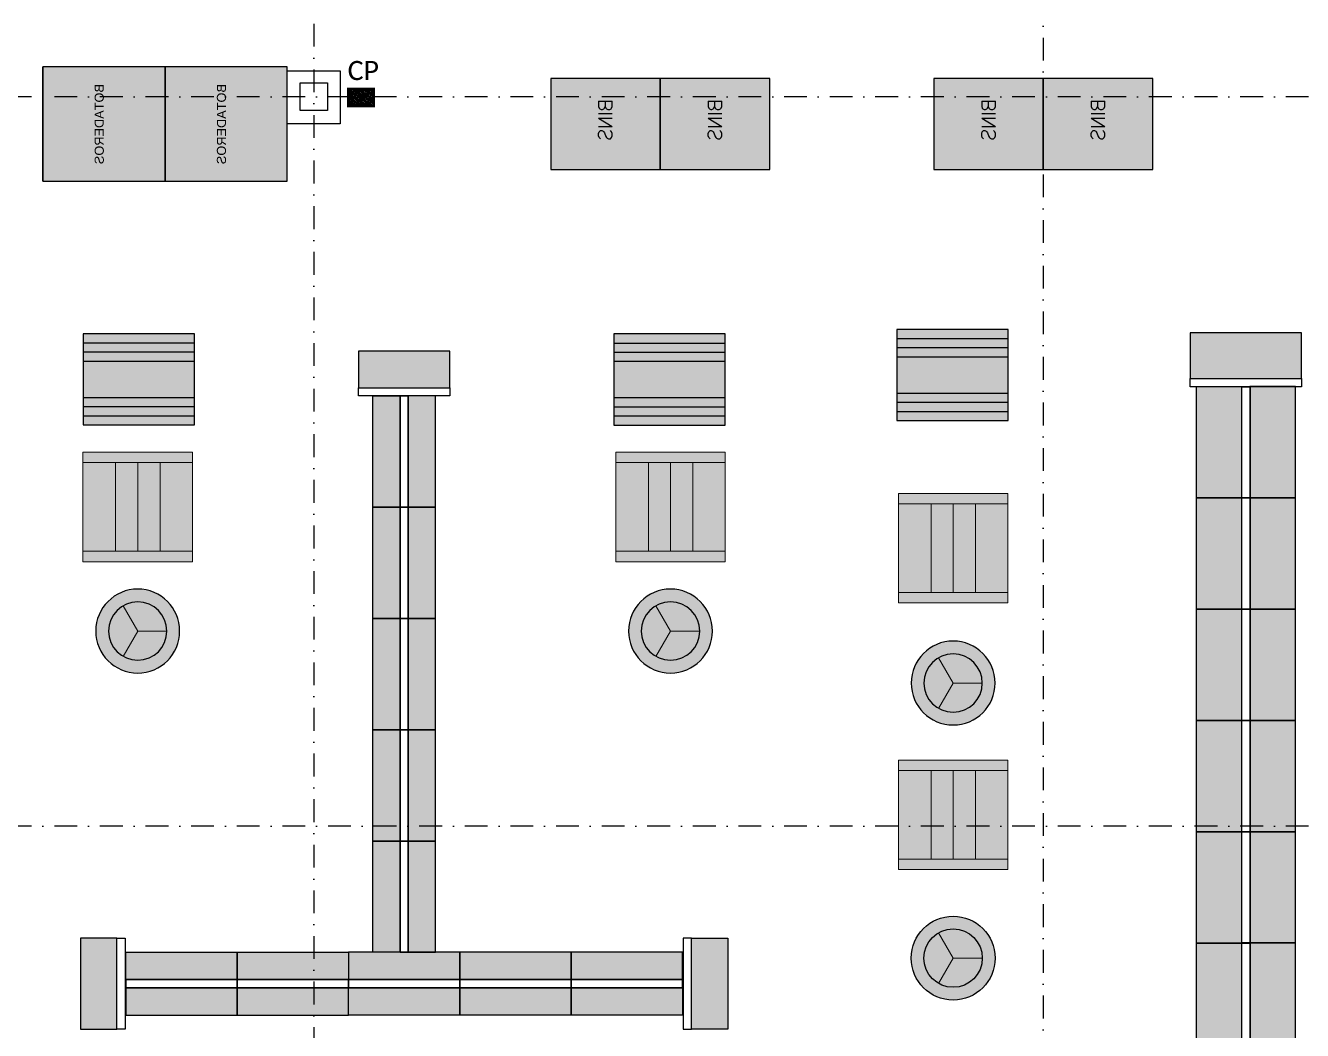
# Model space of a CAD drawing. Header units: millimetres. Extents: x 340 to 1003762, y 22 to 362022.
# Drawn here: x 585060 to 599061, y 256820 to 267838 of the extents above; entities that cross this region are included whole.
import ezdxf

# ---------------------------------------------------------------- set-up
doc = ezdxf.new("R2010")
doc.units = ezdxf.units.MM
for name, pattern in [('LSBB_P_002 - PLANTA 1° NIVEL SALA DE VENTAS$0$DASHDOT2', [0.5, 0.25, -0.125, 0, -0.125]), ('LSBB_P_002 - PLANTA 1° NIVEL SALA DE VENTAS$0$LVIÑ-A-002_REV P_ SALA DE VENTAS  (14_02_14)$0$CONTINUOS', [0]), ('LSBB_P_002 - PLANTA 1° NIVEL SALA DE VENTAS$0$REF-LAYOUT N+0.00 E 03$0$REF-LAYOUT N+0.00 E 02$0$LVIÑ-A-002_REV P_ SALA DE VENTAS  (14_02_14)$0$CONTINUOS', [0])]:
    doc.linetypes.add(name, pattern=pattern)
for name, color, linetype in [('A-DEMOLICION SV', 40, 'Continuous'), ('LSBB_P_002 - PLANTA 1° NIVEL SALA DE VENTAS$0$A-GONDOLAS', 1, 'Continuous'), ('LSBB_P_002 - PLANTA 1° NIVEL SALA DE VENTAS$0$A-LAYOUT', 7, 'Continuous'), ('LSBB_P_002 - PLANTA 1° NIVEL SALA DE VENTAS$0$A-SALA-MUEB-ESPC', 1, 'Continuous'), ('LSBB_P_002 - PLANTA 1° NIVEL SALA DE VENTAS$0$E-SF O CP', 7, 'Continuous'), ('LSBB_P_002 - PLANTA 1° NIVEL SALA DE VENTAS$0$EJES', 8, 'LSBB_P_002 - PLANTA 1° NIVEL SALA DE VENTAS$0$DASHDOT2'), ('LSBB_P_002 - PLANTA 1° NIVEL SALA DE VENTAS$0$ESTRUCTURA', 5, 'Continuous'), ('LSBB_P_002 - PLANTA 1° NIVEL SALA DE VENTAS$0$LAYOUT$0$A-GONDOLAS DELGADO', 8, 'Continuous'), ('LSBB_P_002 - PLANTA 1° NIVEL SALA DE VENTAS$0$LAYOUT$0$A-SALA-HATCH-CAMPAÑA', 252, 'Continuous'), ('LSBB_P_002 - PLANTA 1° NIVEL SALA DE VENTAS$0$N- EXTINTOR O RH', 1, 'Continuous'), ('LSBB_P_002 - PLANTA 1° NIVEL SALA DE VENTAS$0$ZOCALOS-HORM', 8, 'Continuous')]:
    doc.layers.add(name, color=color, linetype=linetype)
doc.layers.add('LSBB_P_002 - PLANTA 1° NIVEL SALA DE VENTAS$0$A-SALA-HATCH-VESTUARIO', color=7, linetype='Continuous', true_color=0x7a005c)
doc.styles.add('LSBB_P_002 - PLANTA 1° NIVEL SALA DE VENTAS$0$LAYOUT$0$ARQ', font='SIMPLEX.shx')
doc.styles.add('LSBB_P_002 - PLANTA 1° NIVEL SALA DE VENTAS$0$LAYOUT$0$REF-LAYOUT N+0.00 E 03$0$arial', font='arial.ttf')
doc.styles.add('LSBB_P_002 - PLANTA 1° NIVEL SALA DE VENTAS$0$STANDARD', font='txt')

# ---------------------------------------------------------------- blocks, each defined once
blk = doc.blocks.new('LSBB_P_002 - PLANTA 1° NIVEL SALA DE VENTAS$0$REF-LAYOUT N+0.00 E 03$0$REF-LAYOUT N+0.00 E 02$0$G. 122 X 50')
at = {"ltscale": 3}
h = blk.add_hatch(color=0, dxfattribs=at)
h.dxf.hatch_style = 1
h.paths.add_polyline_path([(6120.508, -1161.183), (6120.008, -1161.183), (6120.008, -1162.403), (6120.508, -1162.403)])
at = {"layer": 'LSBB_P_002 - PLANTA 1° NIVEL SALA DE VENTAS$0$A-GONDOLAS'}
for points in [[(6119.918, -1161.183), (6119.918, -1162.403), (6120.008, -1162.403), (6120.008, -1161.183)], [(6120.508, -1161.183), (6120.508, -1162.403), (6120.008, -1162.403), (6120.008, -1161.183)]]:
    blk.add_lwpolyline(points, close=True, dxfattribs=at)
blk = doc.blocks.new('LSBB_P_002 - PLANTA 1° NIVEL SALA DE VENTAS$0$REF-LAYOUT N+0.00 E 03$0$REF-LAYOUT N+0.00 E 02$0$MUEBLE ESPECIAL VEST 1')
h = blk.add_hatch(color=256)
h.dxf.hatch_style = 1
h.paths.add_polyline_path([(0.999, 0), (0, 0), (0, 1.221), (0.999, 1.221)])
at = {"layer": 'LSBB_P_002 - PLANTA 1° NIVEL SALA DE VENTAS$0$A-SALA-MUEB-ESPC'}
for p, q in [((0, 1.221), (0.1, 1.221)), ((0.1, 1.221), (0.1, 0.001)), ((0.1, 1.221), (0.2, 1.221)), ((0.2, 1.221), (0.2, 0.001)), ((0.2, 1.221), (0.3, 1.221)), ((0.3, 1.221), (0.3, 0.001)), ((0.699, 1.221), (0.699, 0.001)), ((0.699, 1.221), (0.799, 1.221)), ((0.799, 1.221), (0.799, 0.001)), ((0.799, 1.221), (0.899, 1.221)), ((0.899, 1.221), (0.899, 0.001)), ((0.899, 1.221), (0.999, 1.221))]:
    blk.add_line(p, q, dxfattribs=at)
blk.add_lwpolyline([(0, 1.221), (0.999, 1.221), (0.999, 0), (0, 0)], close=True, dxfattribs=at)
blk = doc.blocks.new('LSBB_P_002 - PLANTA 1° NIVEL SALA DE VENTAS$0$c. 100x44')
at = {"linetype": 'LSBB_P_002 - PLANTA 1° NIVEL SALA DE VENTAS$0$LVIÑ-A-002_REV P_ SALA DE VENTAS  (14_02_14)$0$CONTINUOS'}
h = blk.add_hatch(color=256, dxfattribs=at)
h.dxf.hatch_style = 1
h.paths.add_polyline_path([(1372.717, -254.696), (1372.717, -253.696), (1372.317, -253.696), (1372.317, -254.696)])
at = {"layer": 'LSBB_P_002 - PLANTA 1° NIVEL SALA DE VENTAS$0$A-GONDOLAS'}
for points in [[(1372.227, -254.696), (1372.227, -253.696), (1372.317, -253.696), (1372.317, -254.696)], [(1372.717, -254.696), (1372.717, -253.696), (1372.317, -253.696), (1372.317, -254.696)]]:
    blk.add_lwpolyline(points, close=True, dxfattribs=at)
blk = doc.blocks.new('LSBB_P_002 - PLANTA 1° NIVEL SALA DE VENTAS$0$G. 122 x 30')
at = {"linetype": 'LSBB_P_002 - PLANTA 1° NIVEL SALA DE VENTAS$0$LVIÑ-A-002_REV P_ SALA DE VENTAS  (14_02_14)$0$CONTINUOS'}
h = blk.add_hatch(color=256, dxfattribs=at)
h.dxf.hatch_style = 1
h.paths.add_polyline_path([(1362.274, -238.496), (1362.274, -238.796), (1363.494, -238.796), (1363.494, -238.496)])
at = {"layer": 'LSBB_P_002 - PLANTA 1° NIVEL SALA DE VENTAS$0$A-GONDOLAS'}
for points in [[(1362.274, -238.496), (1362.274, -238.406), (1363.494, -238.406), (1363.494, -238.496)], [(1362.274, -238.496), (1362.274, -238.796), (1363.494, -238.796), (1363.494, -238.496)]]:
    blk.add_lwpolyline(points, close=True, dxfattribs=at)
blk = doc.blocks.new('LSBB_P_002 - PLANTA 1° NIVEL SALA DE VENTAS$0$LAYOUT$0$BINS')
h = blk.add_hatch(color=256)
h.dxf.hatch_style = 1
h.paths.add_polyline_path([(6149.929, -1161.864), (6149.929, -1163.064), (6148.929, -1163.064), (6148.929, -1161.864)])
at = {"layer": 'LSBB_P_002 - PLANTA 1° NIVEL SALA DE VENTAS$0$A-SALA-MUEB-ESPC'}
blk.add_lwpolyline([(6149.929, -1161.864), (6149.929, -1163.064), (6148.929, -1163.064), (6148.929, -1161.864)], close=True, dxfattribs=at)
at = {"layer": 'LSBB_P_002 - PLANTA 1° NIVEL SALA DE VENTAS$0$A-SALA-MUEB-ESPC', "style": 'LSBB_P_002 - PLANTA 1° NIVEL SALA DE VENTAS$0$LAYOUT$0$ARQ'}
blk.add_text('BINS', height=0.15, rotation=180, dxfattribs=at).set_placement((6149.704, -1162.39))
blk = doc.blocks.new('LSBB_P_002 - PLANTA 1° NIVEL SALA DE VENTAS$0$LAYOUT$0$A$C78B36563')
h = blk.add_hatch(color=256)
h.dxf.hatch_style = 1
h.paths.add_polyline_path([(-1.252, 0), (-1.252, 1.34), (0, 1.34), (0, 0)])
at = {"layer": 'LSBB_P_002 - PLANTA 1° NIVEL SALA DE VENTAS$0$A-SALA-MUEB-ESPC', "color": 1}
blk.add_lwpolyline([(-1.252, 0), (-1.252, 1.34), (0, 1.34), (0, 0)], close=True, dxfattribs=at)
blk.add_lwpolyline([(-1.252, 0), (-1.252, 1.34), (0, 1.34), (0, 0)], close=True, dxfattribs=at)
blk.add_lwpolyline([(-1.252, 0), (0, 0)], dxfattribs=at)
at = {"layer": 'LSBB_P_002 - PLANTA 1° NIVEL SALA DE VENTAS$0$A-SALA-MUEB-ESPC', "color": 1, "insert": (-0.628, 0.619), "char_height": 0.1001, "width": 0.03387, "attachment_point": 5, "rotation": 180, "style": 'LSBB_P_002 - PLANTA 1° NIVEL SALA DE VENTAS$0$LAYOUT$0$REF-LAYOUT N+0.00 E 03$0$arial'}
blk.add_mtext('BOTADEROS', dxfattribs=at)
blk = doc.blocks.new('LSBB_P_002 - PLANTA 1° NIVEL SALA DE VENTAS$0$REF-LAYOUT N+0.00 E 03$0$REF-LAYOUT N+0.00 E 02$0$G. 122 x 30')
at = {"linetype": 'LSBB_P_002 - PLANTA 1° NIVEL SALA DE VENTAS$0$REF-LAYOUT N+0.00 E 03$0$REF-LAYOUT N+0.00 E 02$0$LVIÑ-A-002_REV P_ SALA DE VENTAS  (14_02_14)$0$CONTINUOS'}
h = blk.add_hatch(color=256, dxfattribs=at)
h.dxf.hatch_style = 1
h.paths.add_polyline_path([(1362.274, -238.496), (1362.274, -238.796), (1363.494, -238.796), (1363.494, -238.496)])
at = {"layer": 'LSBB_P_002 - PLANTA 1° NIVEL SALA DE VENTAS$0$A-GONDOLAS'}
for points in [[(1362.274, -238.496), (1362.274, -238.406), (1363.494, -238.406), (1363.494, -238.496)], [(1362.274, -238.496), (1362.274, -238.796), (1363.494, -238.796), (1363.494, -238.496)]]:
    blk.add_lwpolyline(points, close=True, dxfattribs=at)
blk = doc.blocks.new('LSBB_P_002 - PLANTA 1° NIVEL SALA DE VENTAS$0$REF-LAYOUT N+0.00 E 03$0$REF-LAYOUT N+0.00 E 02$0$c. 100x44')
at = {"linetype": 'LSBB_P_002 - PLANTA 1° NIVEL SALA DE VENTAS$0$REF-LAYOUT N+0.00 E 03$0$REF-LAYOUT N+0.00 E 02$0$LVIÑ-A-002_REV P_ SALA DE VENTAS  (14_02_14)$0$CONTINUOS'}
h = blk.add_hatch(color=256, dxfattribs=at)
h.dxf.hatch_style = 1
h.paths.add_polyline_path([(1372.717, -254.696), (1372.717, -253.696), (1372.317, -253.696), (1372.317, -254.696)])
at = {"layer": 'LSBB_P_002 - PLANTA 1° NIVEL SALA DE VENTAS$0$A-GONDOLAS'}
for points in [[(1372.227, -254.696), (1372.227, -253.696), (1372.317, -253.696), (1372.317, -254.696)], [(1372.717, -254.696), (1372.717, -253.696), (1372.317, -253.696), (1372.317, -254.696)]]:
    blk.add_lwpolyline(points, close=True, dxfattribs=at)
blk = doc.blocks.new('LSBB_P_002 - PLANTA 1° NIVEL SALA DE VENTAS$0$REF-LAYOUT N+0.00 E 03$0$REF-LAYOUT N+0.00 E 02$0$MUEBLE RED')
h = blk.add_hatch(color=256)
h.dxf.hatch_style = 1
edge = h.paths.add_edge_path()
edge.add_arc((5931.396, -1898.825), 0.46, 0, 360)
at = {"layer": 'LSBB_P_002 - PLANTA 1° NIVEL SALA DE VENTAS$0$A-SALA-MUEB-ESPC', "lineweight": 20}
for q in [(5931.235, -1898.547), (5931.235, -1899.103), (5931.719, -1898.825)]:
    blk.add_line((5931.396, -1898.825), q, dxfattribs=at)
at = {"layer": 'LSBB_P_002 - PLANTA 1° NIVEL SALA DE VENTAS$0$A-SALA-MUEB-ESPC'}
for radius in [0.46, 0.32]:
    blk.add_circle((5931.396, -1898.825), radius, dxfattribs=at)
blk = doc.blocks.new('LSBB_P_002 - PLANTA 1° NIVEL SALA DE VENTAS$0$REF-LAYOUT N+0.00 E 03$0$REF-LAYOUT N+0.00 E 02$0$MUEBLE ESPECIAL VESTU')
h = blk.add_hatch(color=256)
h.dxf.hatch_style = 1
h.paths.add_polyline_path([(1.2, 0), (0, 0), (0, 1.2), (1.2, 1.2)])
at = {"layer": 'LSBB_P_002 - PLANTA 1° NIVEL SALA DE VENTAS$0$A-SALA-MUEB-ESPC', "lineweight": 20}
for p, q in [((0, 1.2), (1.2, 1.2)), ((0, 0), (0, 1.2)), ((0.112, 1.2), (0.112, 0)), ((1.085, 1.2), (1.085, 0)), ((1.2, 1.2), (1.2, 0)), ((1.083, 0.842), (0.112, 0.842)), ((0.115, 0.842), (1.085, 0.842)), ((1.083, 0.6), (0.112, 0.6)), ((0.112, 0.355), (1.083, 0.355)), ((0, 0), (1.2, 0))]:
    blk.add_line(p, q, dxfattribs=at)
blk = doc.blocks.new('LSBB_P_002 - PLANTA 1° NIVEL SALA DE VENTAS$0$A$C49184C2C')
at = {"layer": 'LSBB_P_002 - PLANTA 1° NIVEL SALA DE VENTAS$0$E-SF O CP', "linetype": 'ByBlock'}
h = blk.add_hatch(dxfattribs=at)
h.set_pattern_fill('ANSI36,_I', color=3, scale=0.126, style=2)
h.set_pattern_definition([(315, (8652.031924, 21254.503363), (0.008352698853, -0.03062656246), [0.039375, -0.007875, 0, -0.007875])])
h.paths.add_polyline_path([(0.382, 0.018), (0.022, 0.018), (0.022, 0.258), (0.382, 0.258)])
at = {"layer": 'LSBB_P_002 - PLANTA 1° NIVEL SALA DE VENTAS$0$E-SF O CP', "color": 3, "const_width": 0.036}
blk.add_lwpolyline([(0.382, 0.018), (0.022, 0.018), (0.022, 0.258), (0.382, 0.258)], close=True, dxfattribs=at)
at = {"layer": 'LSBB_P_002 - PLANTA 1° NIVEL SALA DE VENTAS$0$E-SF O CP', "color": 3, "insert": (0.233, 0.519, 0), "char_height": 0.27, "width": 6.00887, "attachment_point": 5, "style": 'LSBB_P_002 - PLANTA 1° NIVEL SALA DE VENTAS$0$STANDARD'}
blk.add_mtext('{\\fCalibri|b0|i0|c0|p34;CP}', dxfattribs=at)
blk = doc.blocks.new('LSBB_P_002 - PLANTA 1° NIVEL SALA DE VENTAS$0$CP. EXISTENTES')
at = {"layer": 'LSBB_P_002 - PLANTA 1° NIVEL SALA DE VENTAS$0$N- EXTINTOR O RH', "color": 20, "xscale": 0.7761600000000002, "yscale": 0.7761600000000002, "zscale": 0.7761600000000002}
blk.add_blockref('LSBB_P_002 - PLANTA 1° NIVEL SALA DE VENTAS$0$A$C49184C2C', (811.802, 281.049), dxfattribs=at)
blk = doc.blocks.new('LSBB_P_002 - PLANTA 1° NIVEL SALA DE VENTAS$0$SVLY')
at = {"layer": 'LSBB_P_002 - PLANTA 1° NIVEL SALA DE VENTAS$0$ESTRUCTURA'}
blk.add_lwpolyline([(1011.589, 281.316), (1011.589, 281.016), (1011.289, 281.016), (1011.289, 281.316)], close=True, dxfattribs=at)
at = {"layer": 'LSBB_P_002 - PLANTA 1° NIVEL SALA DE VENTAS$0$LAYOUT$0$A-GONDOLAS DELGADO'}
for points in [[(1008.469, 280.241), (1009.809, 280.241), (1009.809, 281.493), (1008.469, 281.493)], [(1008.469, 280.241), (1009.809, 280.241), (1009.809, 281.493), (1008.469, 281.493)], [(1009.809, 280.241), (1011.149, 280.241), (1011.149, 281.493), (1009.809, 281.493)], [(1009.809, 280.241), (1011.149, 280.241), (1011.149, 281.493), (1009.809, 281.493)], [(1015.239, 281.367), (1014.039, 281.367), (1014.039, 280.367), (1015.239, 280.367)], [(1016.439, 281.367), (1015.239, 281.367), (1015.239, 280.367), (1016.439, 280.367)], [(1019.439, 281.367), (1018.239, 281.367), (1018.239, 280.367), (1019.439, 280.367)], [(1020.639, 281.367), (1019.439, 281.367), (1019.439, 280.367), (1020.639, 280.367)]]:
    blk.add_lwpolyline(points, close=True, dxfattribs=at)
for points in [[(1008.469, 280.241), (1008.469, 281.493)], [(1009.809, 280.241), (1009.809, 281.493)]]:
    blk.add_lwpolyline(points, dxfattribs=at)
at = {"layer": 'LSBB_P_002 - PLANTA 1° NIVEL SALA DE VENTAS$0$A-SALA-HATCH-VESTUARIO', "ltscale": 0.5, "xscale": -1, "rotation": 90}
for name, p in [('LSBB_P_002 - PLANTA 1° NIVEL SALA DE VENTAS$0$REF-LAYOUT N+0.00 E 03$0$REF-LAYOUT N+0.00 E 02$0$MUEBLE ESPECIAL VEST 1', (1010.131, 278.567)), ('LSBB_P_002 - PLANTA 1° NIVEL SALA DE VENTAS$0$REF-LAYOUT N+0.00 E 03$0$REF-LAYOUT N+0.00 E 02$0$MUEBLE ESPECIAL VEST 1', (1015.952, 278.565)), ('LSBB_P_002 - PLANTA 1° NIVEL SALA DE VENTAS$0$REF-LAYOUT N+0.00 E 03$0$REF-LAYOUT N+0.00 E 02$0$MUEBLE ESPECIAL VEST 1', (1019.052, 278.615)), ('LSBB_P_002 - PLANTA 1° NIVEL SALA DE VENTAS$0$REF-LAYOUT N+0.00 E 03$0$REF-LAYOUT N+0.00 E 02$0$MUEBLE ESPECIAL VESTU', (1010.109, 277.267)), ('LSBB_P_002 - PLANTA 1° NIVEL SALA DE VENTAS$0$REF-LAYOUT N+0.00 E 03$0$REF-LAYOUT N+0.00 E 02$0$MUEBLE ESPECIAL VESTU', (1015.952, 277.267)), ('LSBB_P_002 - PLANTA 1° NIVEL SALA DE VENTAS$0$REF-LAYOUT N+0.00 E 03$0$REF-LAYOUT N+0.00 E 02$0$MUEBLE ESPECIAL VESTU', (1019.051, 276.815)), ('LSBB_P_002 - PLANTA 1° NIVEL SALA DE VENTAS$0$REF-LAYOUT N+0.00 E 03$0$REF-LAYOUT N+0.00 E 02$0$MUEBLE ESPECIAL VESTU', (1019.051, 273.891))]:
    blk.add_blockref(name, p, dxfattribs=at)
at = {"layer": 'LSBB_P_002 - PLANTA 1° NIVEL SALA DE VENTAS$0$A-SALA-HATCH-VESTUARIO', "xscale": -1}
for name, p, rotation in [('LSBB_P_002 - PLANTA 1° NIVEL SALA DE VENTAS$0$REF-LAYOUT N+0.00 E 03$0$REF-LAYOUT N+0.00 E 02$0$G. 122 X 50', (2183.453, -5841.932), 270), ('LSBB_P_002 - PLANTA 1° NIVEL SALA DE VENTAS$0$REF-LAYOUT N+0.00 E 03$0$REF-LAYOUT N+0.00 E 02$0$G. 122 X 50', (-5098.303, -884.416), 180), ('LSBB_P_002 - PLANTA 1° NIVEL SALA DE VENTAS$0$G. 122 x 30', (1250.882, -1085.609), 270), ('LSBB_P_002 - PLANTA 1° NIVEL SALA DE VENTAS$0$G. 122 x 30', (1250.882, -1086.829), 270), ('LSBB_P_002 - PLANTA 1° NIVEL SALA DE VENTAS$0$REF-LAYOUT N+0.00 E 03$0$REF-LAYOUT N+0.00 E 02$0$G. 122 X 50', (-5098.303, -885.636), 180), ('LSBB_P_002 - PLANTA 1° NIVEL SALA DE VENTAS$0$REF-LAYOUT N+0.00 E 03$0$REF-LAYOUT N+0.00 E 02$0$MUEBLE RED', (-4921.887, -1623.518), 180), ('LSBB_P_002 - PLANTA 1° NIVEL SALA DE VENTAS$0$REF-LAYOUT N+0.00 E 03$0$REF-LAYOUT N+0.00 E 02$0$MUEBLE RED', (-4916.045, -1623.518), 180), ('LSBB_P_002 - PLANTA 1° NIVEL SALA DE VENTAS$0$REF-LAYOUT N+0.00 E 03$0$REF-LAYOUT N+0.00 E 02$0$G. 122 X 50', (-5098.303, -886.856), 180), ('LSBB_P_002 - PLANTA 1° NIVEL SALA DE VENTAS$0$G. 122 x 30', (1250.882, -1088.049), 270), ('LSBB_P_002 - PLANTA 1° NIVEL SALA DE VENTAS$0$REF-LAYOUT N+0.00 E 03$0$REF-LAYOUT N+0.00 E 02$0$MUEBLE RED', (-4912.946, -1624.088), 180), ('LSBB_P_002 - PLANTA 1° NIVEL SALA DE VENTAS$0$REF-LAYOUT N+0.00 E 03$0$REF-LAYOUT N+0.00 E 02$0$G. 122 X 50', (-5098.303, -888.076), 180), ('LSBB_P_002 - PLANTA 1° NIVEL SALA DE VENTAS$0$G. 122 x 30', (1250.882, -1089.269), 270), ('LSBB_P_002 - PLANTA 1° NIVEL SALA DE VENTAS$0$REF-LAYOUT N+0.00 E 03$0$REF-LAYOUT N+0.00 E 02$0$G. 122 X 50', (-5098.303, -889.296), 180), ('LSBB_P_002 - PLANTA 1° NIVEL SALA DE VENTAS$0$G. 122 x 30', (1250.882, -1090.489), 270), ('LSBB_P_002 - PLANTA 1° NIVEL SALA DE VENTAS$0$REF-LAYOUT N+0.00 E 03$0$REF-LAYOUT N+0.00 E 02$0$c. 100x44', (-356.737, 17.245), 180), ('LSBB_P_002 - PLANTA 1° NIVEL SALA DE VENTAS$0$REF-LAYOUT N+0.00 E 03$0$REF-LAYOUT N+0.00 E 02$0$G. 122 x 30', (-352.894, 32.989), 180), ('LSBB_P_002 - PLANTA 1° NIVEL SALA DE VENTAS$0$REF-LAYOUT N+0.00 E 03$0$REF-LAYOUT N+0.00 E 02$0$G. 122 x 30', (-351.674, 32.989), 180), ('LSBB_P_002 - PLANTA 1° NIVEL SALA DE VENTAS$0$REF-LAYOUT N+0.00 E 03$0$REF-LAYOUT N+0.00 E 02$0$G. 122 X 50', (-5098.303, -890.516), 180)]:
    blk.add_blockref(name, p, dxfattribs=dict(at, rotation=rotation))
at = {"layer": 'LSBB_P_002 - PLANTA 1° NIVEL SALA DE VENTAS$0$A-SALA-HATCH-VESTUARIO'}
for name, p, rotation in [('LSBB_P_002 - PLANTA 1° NIVEL SALA DE VENTAS$0$c. 100x44', (758.235, -1094.342), 90), ('LSBB_P_002 - PLANTA 1° NIVEL SALA DE VENTAS$0$G. 122 x 30', (773.98, -1085.609), 90), ('LSBB_P_002 - PLANTA 1° NIVEL SALA DE VENTAS$0$G. 122 x 30', (773.98, -1086.829), 90), ('LSBB_P_002 - PLANTA 1° NIVEL SALA DE VENTAS$0$G. 122 x 30', (773.98, -1088.049), 90), ('LSBB_P_002 - PLANTA 1° NIVEL SALA DE VENTAS$0$G. 122 x 30', (773.98, -1089.269), 90), ('LSBB_P_002 - PLANTA 1° NIVEL SALA DE VENTAS$0$G. 122 x 30', (773.98, -1090.489), 90), ('LSBB_P_002 - PLANTA 1° NIVEL SALA DE VENTAS$0$REF-LAYOUT N+0.00 E 03$0$REF-LAYOUT N+0.00 E 02$0$c. 100x44', (2381.598, 17.245), 180), ('LSBB_P_002 - PLANTA 1° NIVEL SALA DE VENTAS$0$REF-LAYOUT N+0.00 E 03$0$REF-LAYOUT N+0.00 E 02$0$G. 122 x 30', (2375.315, 32.989), 180), ('LSBB_P_002 - PLANTA 1° NIVEL SALA DE VENTAS$0$REF-LAYOUT N+0.00 E 03$0$REF-LAYOUT N+0.00 E 02$0$G. 122 x 30', (2376.535, 32.989), 180), ('LSBB_P_002 - PLANTA 1° NIVEL SALA DE VENTAS$0$REF-LAYOUT N+0.00 E 03$0$REF-LAYOUT N+0.00 E 02$0$G. 122 x 30', (2377.755, 32.989), 180)]:
    blk.add_blockref(name, p, dxfattribs=dict(at, rotation=rotation))
at = {"layer": 'LSBB_P_002 - PLANTA 1° NIVEL SALA DE VENTAS$0$A-SALA-HATCH-VESTUARIO', "xscale": -1}
for name, p in [('LSBB_P_002 - PLANTA 1° NIVEL SALA DE VENTAS$0$REF-LAYOUT N+0.00 E 03$0$REF-LAYOUT N+0.00 E 02$0$G. 122 X 50', (7141.624, 1439.169)), ('LSBB_P_002 - PLANTA 1° NIVEL SALA DE VENTAS$0$REF-LAYOUT N+0.00 E 03$0$REF-LAYOUT N+0.00 E 02$0$G. 122 X 50', (7141.624, 1437.949)), ('LSBB_P_002 - PLANTA 1° NIVEL SALA DE VENTAS$0$REF-LAYOUT N+0.00 E 03$0$REF-LAYOUT N+0.00 E 02$0$G. 122 X 50', (7141.624, 1436.729)), ('LSBB_P_002 - PLANTA 1° NIVEL SALA DE VENTAS$0$REF-LAYOUT N+0.00 E 03$0$REF-LAYOUT N+0.00 E 02$0$G. 122 X 50', (7141.624, 1435.509)), ('LSBB_P_002 - PLANTA 1° NIVEL SALA DE VENTAS$0$REF-LAYOUT N+0.00 E 03$0$REF-LAYOUT N+0.00 E 02$0$G. 122 X 50', (7141.624, 1434.289)), ('LSBB_P_002 - PLANTA 1° NIVEL SALA DE VENTAS$0$REF-LAYOUT N+0.00 E 03$0$REF-LAYOUT N+0.00 E 02$0$G. 122 X 50', (7141.624, 1433.069)), ('LSBB_P_002 - PLANTA 1° NIVEL SALA DE VENTAS$0$REF-LAYOUT N+0.00 E 03$0$REF-LAYOUT N+0.00 E 02$0$G. 122 x 30', (2375.315, 509.891)), ('LSBB_P_002 - PLANTA 1° NIVEL SALA DE VENTAS$0$REF-LAYOUT N+0.00 E 03$0$REF-LAYOUT N+0.00 E 02$0$G. 122 x 30', (2376.535, 509.891)), ('LSBB_P_002 - PLANTA 1° NIVEL SALA DE VENTAS$0$REF-LAYOUT N+0.00 E 03$0$REF-LAYOUT N+0.00 E 02$0$G. 122 x 30', (2377.755, 509.891))]:
    blk.add_blockref(name, p, dxfattribs=at)
at = {"layer": 'LSBB_P_002 - PLANTA 1° NIVEL SALA DE VENTAS$0$A-SALA-HATCH-VESTUARIO'}
for name, p in [('LSBB_P_002 - PLANTA 1° NIVEL SALA DE VENTAS$0$REF-LAYOUT N+0.00 E 03$0$REF-LAYOUT N+0.00 E 02$0$MUEBLE RED', (-4912.946, 2170.546)), ('LSBB_P_002 - PLANTA 1° NIVEL SALA DE VENTAS$0$REF-LAYOUT N+0.00 E 03$0$REF-LAYOUT N+0.00 E 02$0$G. 122 x 30', (-352.894, 509.891)), ('LSBB_P_002 - PLANTA 1° NIVEL SALA DE VENTAS$0$REF-LAYOUT N+0.00 E 03$0$REF-LAYOUT N+0.00 E 02$0$G. 122 x 30', (-351.674, 509.891))]:
    blk.add_blockref(name, p, dxfattribs=at)
at = {"layer": 'LSBB_P_002 - PLANTA 1° NIVEL SALA DE VENTAS$0$E-SF O CP'}
blk.add_blockref('LSBB_P_002 - PLANTA 1° NIVEL SALA DE VENTAS$0$CP. EXISTENTES', (200, 0), dxfattribs=at)
at = {"layer": 'LSBB_P_002 - PLANTA 1° NIVEL SALA DE VENTAS$0$LAYOUT$0$A-SALA-HATCH-CAMPAÑA', "xscale": -1, "rotation": 270}
for name, p in [('LSBB_P_002 - PLANTA 1° NIVEL SALA DE VENTAS$0$LAYOUT$0$A$C78B36563', (1008.469, 281.493)), ('LSBB_P_002 - PLANTA 1° NIVEL SALA DE VENTAS$0$LAYOUT$0$A$C78B36563', (1009.809, 281.493)), ('LSBB_P_002 - PLANTA 1° NIVEL SALA DE VENTAS$0$LAYOUT$0$BINS', (2177.103, -5868.562)), ('LSBB_P_002 - PLANTA 1° NIVEL SALA DE VENTAS$0$LAYOUT$0$BINS', (2178.303, -5868.562)), ('LSBB_P_002 - PLANTA 1° NIVEL SALA DE VENTAS$0$LAYOUT$0$BINS', (2181.303, -5868.562)), ('LSBB_P_002 - PLANTA 1° NIVEL SALA DE VENTAS$0$LAYOUT$0$BINS', (2182.503, -5868.562))]:
    blk.add_blockref(name, p, dxfattribs=at)
blk = doc.blocks.new('LSBB_P_002 - PLANTA 1° NIVEL SALA DE VENTAS', base_point=(223.57, 14.22))
at = {"layer": 'LSBB_P_002 - PLANTA 1° NIVEL SALA DE VENTAS$0$EJES'}
for p, q in [((819.439, 327.822), (819.439, 242.519)), ((811.439, 321.973), (811.439, 242.519)), ((877.859, 281.166), (769.057, 281.166)), ((877.859, 273.166), (769.057, 273.166))]:
    blk.add_line(p, q, dxfattribs=at)
at = {"layer": 'LSBB_P_002 - PLANTA 1° NIVEL SALA DE VENTAS$0$ESTRUCTURA'}
blk.add_lwpolyline([(811.589, 281.316), (811.589, 281.016), (811.289, 281.016), (811.289, 281.316)], close=True, dxfattribs=at)
at = {"layer": 'LSBB_P_002 - PLANTA 1° NIVEL SALA DE VENTAS$0$ZOCALOS-HORM'}
blk.add_lwpolyline([(811.729, 280.87), (811.149, 280.87), (811.149, 281.45), (811.729, 281.45)], close=True, dxfattribs=at)
at = {"layer": 'LSBB_P_002 - PLANTA 1° NIVEL SALA DE VENTAS$0$A-LAYOUT', "color": 1}
blk.add_blockref('LSBB_P_002 - PLANTA 1° NIVEL SALA DE VENTAS$0$SVLY', (-200, 0), dxfattribs=at)

msp = doc.modelspace()

# ---------------------------------------------------------------- block references
at = {"layer": 'A-DEMOLICION SV', "xscale": 1000, "yscale": 1000, "zscale": 1000}
msp.add_blockref('LSBB_P_002 - PLANTA 1° NIVEL SALA DE VENTAS', (351, 112), dxfattribs=at)

doc.saveas('drawing.dxf')
